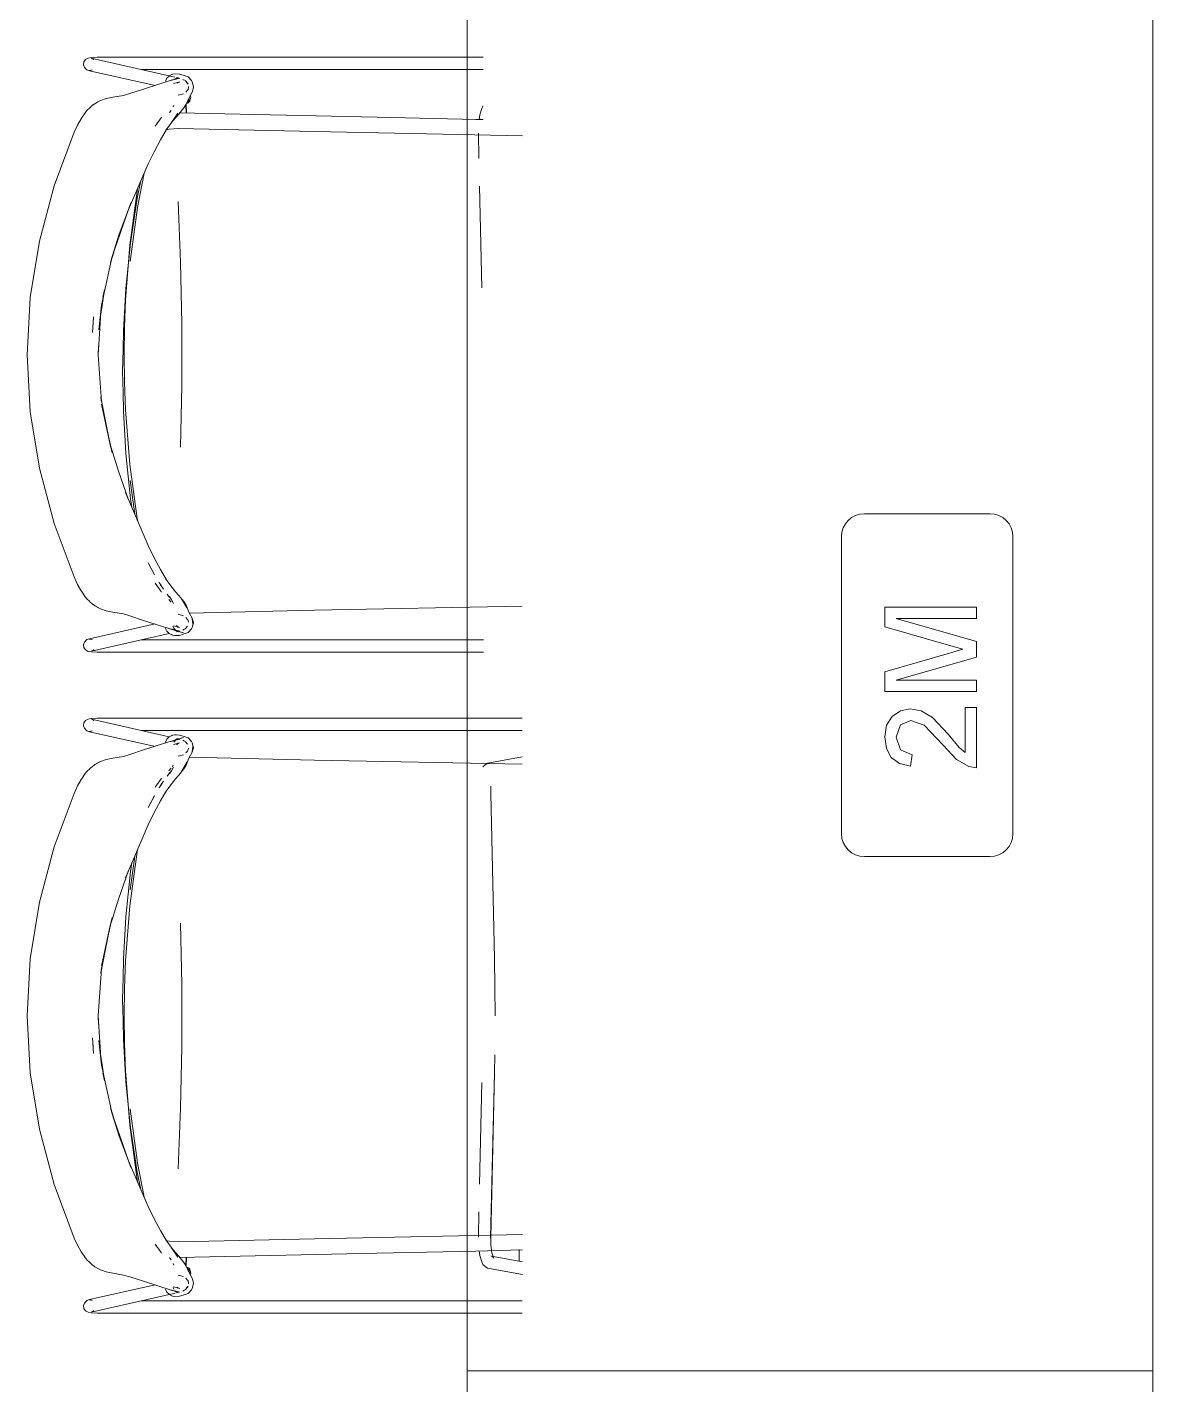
# Model space of a CAD drawing. Header units: millimetres. Extents: x 155927 to 317870, y -36033 to 97293.
# Drawn here: x 207681 to 208666, y 20995 to 22183 of the extents above; entities that cross this region are included whole.
import ezdxf

# ---------------------------------------------------------------- set-up
doc = ezdxf.new("R2010")
doc.units = ezdxf.units.MM
doc.header["$MEASUREMENT"] = 0
doc.layers.add('G-IMPT', color=8, linetype='CONTINUOUS', lineweight=9)
doc.layers.add('I-FURN', color=8, linetype='CONTINUOUS', lineweight=9)

msp = doc.modelspace()

# ---------------------------------------------------------------- linework, layer by layer
at = {"layer": 'G-IMPT'}
for p, q in [((207734.8, 22156.2), (207732.5, 22155)), ((207737.3, 22156.6), (207734.8, 22156.2)), ((207742.5, 22156.9), (207737.3, 22156.6)), ((207810.5, 22139.6), (207737.5, 22156)), ((207737.5, 22156), (207739.7, 22155)), ((207749.7, 22157), (207742.5, 22156.9)), ((207749.7, 22157), (207756, 22157.1)), ((208080.3, 22157.1), (207756, 22157.1)), ((207730.6, 22150.2), (207731, 22152.9)), ((207730.6, 22150.2), (207731.4, 22148.1)), ((207732.5, 22155), (207731, 22152.9)), ((207731.7, 22147.8), (207731.4, 22148.1)), ((207731.7, 22147.8), (207733.5, 22145.9)), ((207733.5, 22145.9), (207733.2, 22146.2)), ((207736, 22145.1), (207733.5, 22145.9)), ((207738.3, 22145.9), (207735.7, 22145.4)), ((207738, 22145.7), (207735.7, 22145.4)), ((207736, 22145.1), (207793.5, 22132.3)), ((207739.5, 22155.2), (207739.7, 22155)), ((208080.3, 22146.2), (207781, 22146.2)), ((207795.7, 22133), (207783.2, 22129.1)), ((207807.5, 22136.8), (207795.7, 22133)), ((207802.4, 22136.2), (207803.6, 22138.6)), ((207802.4, 22136.1), (207803.6, 22138.6)), ((207803.5, 22138.4), (207802.4, 22136.1)), ((207802.4, 22136.2), (207802.4, 22136.1)), ((207803.5, 22138.4), (207803.6, 22138.6)), ((207805.5, 22140.5), (207803.6, 22138.6)), ((207805.5, 22140.5), (207805.7, 22140.7)), ((207808.6, 22142.1), (207805.7, 22140.7)), ((207814.9, 22138.6), (207806.8, 22136.6)), ((207812.6, 22138.4), (207806.8, 22136.6)), ((207807.5, 22136.8), (207814.9, 22138.6)), ((207808.9, 22142.2), (207808.6, 22142.1)), ((207808.9, 22142.2), (207810.6, 22142.5)), ((207814.9, 22135.4), (207809.4, 22133.9)), ((207810.4, 22137.7), (207813.5, 22139.2)), ((207810.4, 22137.7), (207812.6, 22138.4)), ((207814.7, 22142.2), (207810.6, 22142.5)), ((207811.5, 22137.9), (207813.5, 22139.2)), ((207813.9, 22138.8), (207812, 22139.2)), ((207812.5, 22134.2), (207813.6, 22135.2)), ((207812.5, 22134.2), (207813.1, 22134.9)), ((207814.9, 22135.4), (207812.8, 22134.5)), ((207813.6, 22135.2), (207812.8, 22134.5)), ((207814.7, 22142.2), (207817.9, 22141.3)), ((207817.5, 22137.6), (207819.1, 22136.8)), ((207822.1, 22139.9), (207817.9, 22141.3)), ((207817.9, 22137.3), (207819.1, 22136.8)), ((207821.9, 22133.9), (207819.7, 22136.5)), ((207820.9, 22134.9), (207822.1, 22133.3)), ((207820.9, 22134.9), (207821.3, 22134.4)), ((207822.1, 22133.3), (207821.3, 22134.4)), ((207822.1, 22139.9), (207825.2, 22136.6)), ((207825.2, 22136.6), (207825.7, 22135.3)), ((207825.7, 22135.3), (207826.9, 22131.1)), ((207745.4, 22119.1), (207750.4, 22120.9)), ((207756.4, 22122), (207750.4, 22120.9)), ((207756.4, 22122), (207765.6, 22123.6)), ((207765.6, 22123.6), (207771.3, 22125.3)), ((207783.2, 22129.1), (207771.3, 22125.3)), ((207818.2, 22125), (207813.5, 22123.7)), ((207821.8, 22128.2), (207820.2, 22126.4)), ((207820.4, 22115.8), (207822.6, 22120.6)), ((207826, 22127), (207821.6, 22118.6)), ((207822.6, 22120.6), (207821.6, 22118.6)), ((207821.8, 22128.2), (207822.1, 22128.8)), ((207822.1, 22128.8), (207822.5, 22130.8)), ((207822.6, 22131.4), (207822.5, 22130.8)), ((207826, 22127), (207826.9, 22131.1)), ((207728.8, 22103.5), (207732.2, 22108.4)), ((207732.2, 22108.4), (207733.9, 22110.5)), ((207735.8, 22112.3), (207733.9, 22110.5)), ((207738.2, 22114.6), (207735.8, 22112.3)), ((207740.2, 22116.1), (207738.2, 22114.6)), ((207740.2, 22116.1), (207740.6, 22116.3)), ((207740.6, 22116.3), (207743.2, 22117.9)), ((207745.4, 22119.1), (207743.2, 22117.9)), ((207805.9, 22108.3), (207806.3, 22108.8)), ((207807.3, 22110.4), (207806.3, 22108.8)), ((207809, 22113.6), (207809.6, 22115)), ((207818.5, 22112.7), (207814.2, 22107.2)), ((207820.4, 22115.8), (207818.5, 22112.7)), ((207820.2, 22115.4), (207820.5, 22108.1)), ((207820.2, 22115.4), (207820.6, 22108.1)), ((207820.9, 22108.1), (207820.6, 22116.1)), ((208077.4, 22106.6), (208079.3, 22112.2)), ((208079.3, 22112.2), (208080.2, 22114.3)), ((207722.6, 22091.3), (207725.5, 22097.6)), ((207725.5, 22097.6), (207728.6, 22103.2)), ((207728.8, 22103.5), (207728.6, 22103.2)), ((207798.5, 22103.9), (207793.3, 22096.6)), ((207798.9, 22104.4), (207798.5, 22103.9)), ((207808.2, 22100.3), (207802.8, 22093)), ((207813.3, 22108.1), (207807.7, 22099.8)), ((207811.3, 22104), (207807.7, 22099.8)), ((207813.3, 22108.1), (207808.2, 22100.3)), ((207811.3, 22104), (207814.2, 22107.2)), ((207814.5, 22108.2), (207987.5, 22104.4)), ((208074, 22102.6), (207987.5, 22104.4)), ((208080.3, 22102.4), (208074, 22102.6)), ((208076.9, 22102.5), (208077.4, 22106.6)), ((207705, 22044.4), (207722.6, 22091.3)), ((207792.5, 22074.3), (207797.9, 22084.7)), ((207797.9, 22084.7), (207803.3, 22093.7)), ((207802.7, 22093.5), (207805.6, 22094.1)), ((207802.8, 22093), (207803.3, 22093.7)), ((207805.6, 22094.1), (207814, 22094.6)), ((207814, 22094.6), (207932.8, 22091.9)), ((208114.9, 22088.2), (207932.8, 22091.9)), ((208076.2, 22090.6), (208076.7, 22068.4)), ((207792.5, 22074.3), (207787.2, 22063.7)), ((207769.9, 22023.7), (207787.1, 22063.7)), ((207783.1, 22054.3), (207787.1, 22063.7)), ((207783.1, 22054.3), (207787.2, 22063.7)), ((207777.9, 22025.4), (207783.6, 22055.6)), ((207783.6, 22055.6), (207777.9, 22025.5)), ((207692, 21996), (207705, 22044.4)), ((207771.3, 21992.6), (207777.6, 22039.9)), ((207777.6, 22039.9), (207778.2, 22043.1)), ((207777.7, 22033.6), (207780.7, 22048.7)), ((208077.2, 22044.1), (208079.3, 21955.2)), ((207772.1, 22029.5), (207769.9, 22023.7)), ((207772.1, 22029.5), (207770, 22023.7)), ((207771.4, 21978.2), (207777.9, 22025.5)), ((207777.9, 22025.4), (207771.4, 21978.2)), ((207777.7, 22033.6), (207771.8, 21994.4)), ((207813.5, 22030.8), (207815.6, 21977.6)), ((207769.9, 22023.7), (207755.8, 21982.6)), ((207769.9, 22023.7), (207761.9, 22002.2)), ((207770, 22023.7), (207761.9, 22002.2)), ((207755.8, 21982.6), (207761.9, 22002.2)), ((207761.9, 22002.2), (207756, 21982.5)), ((207692, 21996), (207683.9, 21946.6)), ((207767.4, 21944.8), (207771.3, 21992.6)), ((207771.8, 21994.4), (207767.7, 21954.7)), ((207746.5, 21940.1), (207755.8, 21982.6)), ((207755.8, 21982.6), (207754.4, 21977.3)), ((207754.4, 21977.3), (207756, 21982.5)), ((207816.6, 21923.7), (207815.6, 21977.6)), ((207767.7, 21954.7), (207765.6, 21917.6)), ((207681.3, 21896.7), (207683.9, 21946.6)), ((207749, 21953.8), (207746.9, 21939.7)), ((207749, 21953.8), (207747.7, 21946.7)), ((207767.4, 21944.8), (207766.5, 21920.8)), ((207743.5, 21896.7), (207745.8, 21933.6)), ((207746.5, 21940.1), (207744.2, 21918.4)), ((207746.5, 21940.1), (207745.3, 21928.7)), ((207746.9, 21939.7), (207745.3, 21928.7)), ((207745.8, 21933.6), (207745.3, 21928.7)), ((207739.3, 21929.8), (207738.6, 21916.2)), ((207738.8, 21920.1), (207739.3, 21929.8)), ((207744.2, 21918.4), (207745.3, 21928.7)), ((207766.5, 21920.8), (207766.1, 21896.7)), ((207816.6, 21923.7), (207816.6, 21869.6)), ((207765.6, 21917.6), (207765.3, 21901.3)), ((207681.3, 21896.7), (207683.9, 21846.8)), ((207743.5, 21896.7), (207743.7, 21904.1)), ((207743.6, 21896.7), (207743.7, 21904.1)), ((207746, 21859.7), (207743.6, 21896.7)), ((207765.3, 21901.3), (207764.9, 21882.4)), ((207766.1, 21896.7), (207766.5, 21872.6)), ((207765.3, 21863.6), (207764.9, 21882.4)), ((207767.4, 21848.5), (207766.5, 21872.6)), ((207745.8, 21859.7), (207746.9, 21853.3)), ((207745.8, 21859.7), (207746.2, 21856.2)), ((207746, 21859.7), (207746.3, 21855.6)), ((207765.3, 21863.6), (207765.6, 21847.3)), ((207815.6, 21815.7), (207816.6, 21869.6)), ((207755.8, 21810.8), (207746.5, 21853.3)), ((207753.9, 21817.8), (207746.5, 21853.3)), ((207746.9, 21853.3), (207753.9, 21817.8)), ((207767.7, 21810.2), (207765.6, 21847.3)), ((207771.3, 21800.7), (207767.4, 21848.5)), ((207692, 21797.4), (207683.9, 21846.8)), ((207755.8, 21810.8), (207753.9, 21817.8)), ((207753.9, 21817.8), (207756.2, 21810.9)), ((207761.4, 21794.7), (207756.2, 21810.9)), ((207767.7, 21810.2), (207771.8, 21770.5)), ((207771.3, 21800.7), (207777.6, 21753.4)), ((207705, 21748.9), (207692, 21797.4)), ((207761.4, 21794.7), (207769.9, 21769.6)), ((207769.9, 21769.6), (207767.3, 21776)), ((207787.2, 21729.6), (207767.3, 21776)), ((207775.5, 21757), (207771.4, 21786.7)), ((207775.5, 21757), (207771.4, 21786.7)), ((207773, 21762.9), (207771.8, 21770.5)), ((207777.6, 21753.4), (207778.1, 21750.8)), ((207705, 21748.9), (207722.5, 21702.2)), ((207787.2, 21729.6), (207792.5, 21719)), ((207792.5, 21719), (207797.9, 21708.6)), ((207792.7, 21704.2), (207787.2, 21714.6)), ((207787.2, 21714.6), (207792.2, 21705.2)), ((207792.7, 21704.2), (207792.2, 21705.2)), ((207803.3, 21699.6), (207797.9, 21708.6)), ((207722.5, 21702.2), (207725.5, 21695.7)), ((207728.6, 21690.1), (207725.5, 21695.7)), ((207793.3, 21696.8), (207798.5, 21689.5)), ((207800.7, 21691.5), (207796.8, 21697.4)), ((207796.8, 21697.4), (207798, 21695.4)), ((207800.7, 21691.5), (207798, 21695.4)), ((207808.2, 21693.1), (207802.8, 21700.4)), ((207803.3, 21699.6), (207802.8, 21700.4)), ((207808.2, 21693.1), (207811.3, 21689.3)), ((207728.6, 21690.1), (207728.8, 21689.8)), ((207732.2, 21684.9), (207728.8, 21689.8)), ((207732.2, 21684.9), (207733.9, 21682.8)), ((207735.8, 21681), (207733.9, 21682.8)), ((207735.8, 21681), (207736.3, 21680.5)), ((207798.9, 21689), (207798.5, 21689.5)), ((207804.3, 21686.7), (207804, 21687.2)), ((207806, 21684.2), (207804, 21687.2)), ((207804.3, 21686.7), (207806, 21684.2)), ((207807.5, 21680), (207805.4, 21682.4)), ((207807.6, 21682.3), (207805.9, 21685.1)), ((207806.3, 21684.5), (207805.9, 21685.1)), ((207807.6, 21682.3), (207806.3, 21684.5)), ((207807.6, 21682.3), (207807.3, 21682.9)), ((207809.3, 21679.1), (207807.3, 21682.9)), ((207807.6, 21682.3), (207809.3, 21679.1)), ((207814.2, 21686.1), (207811.3, 21689.3)), ((207818.5, 21680.7), (207814.2, 21686.1)), ((207818.7, 21679.4), (207816.4, 21683.1)), ((207816.4, 21683.1), (207821.2, 21674.8)), ((207738.2, 21678.8), (207736.3, 21680.5)), ((207740.2, 21677.3), (207738.2, 21678.8)), ((207744.4, 21674.8), (207740.2, 21677.3)), ((207740.2, 21677.3), (207740.6, 21677)), ((207740.2, 21677.3), (207745.4, 21674.3)), ((207740.6, 21677), (207743.2, 21675.5)), ((207743.2, 21675.5), (207745.4, 21674.3)), ((207744.4, 21674.8), (207745.4, 21674.3)), ((207750.4, 21672.5), (207745.4, 21674.3)), ((207756.4, 21671.4), (207750.4, 21672.5)), ((207765.6, 21669.8), (207756.4, 21671.4)), ((207765.6, 21669.8), (207771.3, 21668.1)), ((207818.3, 21668.3), (207813.5, 21669.7)), ((207820.4, 21677.6), (207818.5, 21680.7)), ((207818.7, 21679.4), (207821.2, 21674.8)), ((207820.4, 21677.6), (207822.9, 21671.5)), ((207825.9, 21665.5), (207822.9, 21671.5)), ((207823.4, 21670.5), (207932.8, 21673)), ((207932.8, 21673), (208114.6, 21676.7)), ((207793.3, 21661.1), (207736, 21648.2)), ((207771.3, 21668.1), (207783.2, 21664.2)), ((207783.2, 21664.2), (207804.4, 21657.5)), ((207802.4, 21657.2), (207802.4, 21657.3)), ((207802.4, 21657.2), (207803.5, 21654.9)), ((207812.6, 21654.9), (207804.4, 21657.5)), ((207808.8, 21659.1), (207809.8, 21657.3)), ((207814.8, 21657.9), (207809.4, 21659.5)), ((207811.5, 21655.4), (207809.8, 21657.3)), ((207813.6, 21658.1), (207812.1, 21659.6)), ((207812.1, 21659.6), (207813, 21658.5)), ((207813.6, 21658.1), (207812.4, 21659.1)), ((207814.8, 21657.9), (207812.4, 21659.1)), ((207821.7, 21659.1), (207819.7, 21656.8)), ((207821.8, 21665.1), (207820.3, 21666.7)), ((207821.8, 21665.1), (207822.3, 21664.1)), ((207822.5, 21662.6), (207822.3, 21664.1)), ((207825.7, 21658), (207825.2, 21656.7)), ((207826.9, 21662.2), (207825.6, 21665.9)), ((207826.4, 21660.9), (207825.6, 21665.9)), ((207826.9, 21662.2), (207825.7, 21658)), ((207826.4, 21660.9), (207825.9, 21665.5)), ((207731.4, 21645.2), (207730.6, 21643.1)), ((207731.4, 21645.2), (207733.2, 21647.1)), ((207733.5, 21647.4), (207733.2, 21647.1)), ((207736, 21648.2), (207733.5, 21647.4)), ((207738.3, 21647.5), (207735.7, 21647.9)), ((207738, 21647.6), (207735.7, 21647.9)), ((207737.6, 21637.3), (207805.7, 21652.7)), ((207781, 21647.1), (208080.6, 21647.1)), ((207803.5, 21654.9), (207803.6, 21654.7)), ((207805.7, 21652.6), (207803.6, 21654.7)), ((207803.9, 21654.5), (207805.5, 21652.8)), ((207803.9, 21654.5), (207805.7, 21652.6)), ((207808.9, 21651.2), (207805.5, 21652.8)), ((207805.5, 21652.8), (207808.6, 21651.2)), ((207805.5, 21652.8), (207805.7, 21652.6)), ((207808.9, 21651.2), (207805.7, 21652.6)), ((207814.9, 21654.7), (207806.8, 21656.8)), ((207806.8, 21656.8), (207808.1, 21656.5)), ((207814.9, 21654.7), (207808.1, 21656.5)), ((207808.9, 21651.2), (207808.6, 21651.2)), ((207808.9, 21651.2), (207810.6, 21650.9)), ((207813.5, 21654.1), (207810.4, 21655.6)), ((207818.2, 21653.3), (207810.4, 21655.6)), ((207811.9, 21651), (207810.6, 21650.9)), ((207813.5, 21654.1), (207811.5, 21655.4)), ((207814.7, 21651.1), (207811.9, 21651)), ((207812, 21654.1), (207813.9, 21654.5)), ((207818.2, 21653.3), (207812.6, 21654.9)), ((207817.9, 21652.1), (207814.7, 21651.1)), ((207819.1, 21656.5), (207817.5, 21655.7)), ((207817.9, 21656), (207819.1, 21656.5)), ((207817.9, 21652.1), (207822.1, 21653.5)), ((207825.2, 21656.7), (207822.1, 21653.5)), ((207731, 21640.4), (207730.6, 21643.1)), ((207732.5, 21638.3), (207731, 21640.4)), ((207734.8, 21637.1), (207732.5, 21638.3)), ((207734.8, 21637.1), (207737.3, 21636.7)), ((207737.3, 21636.7), (207742.5, 21636.5)), ((207737.6, 21637.3), (207739.7, 21638.4)), ((207739.7, 21638.4), (207739.5, 21638.2)), ((207742.5, 21636.5), (207749.7, 21636.3)), ((207756, 21636.3), (207749.7, 21636.3)), ((208080.6, 21636.3), (207756, 21636.3)), ((207731, 21574.6), (207730.6, 21571.9)), ((207732.5, 21576.7), (207731, 21574.6)), ((207734.8, 21577.9), (207732.5, 21576.7)), ((207734.8, 21577.9), (207737.3, 21578.3)), ((207737.3, 21578.3), (207742.5, 21578.5)), ((207737.6, 21577.7), (207805.7, 21562.3)), ((207737.6, 21577.7), (207739.7, 21576.6)), ((207739.7, 21576.6), (207739.5, 21576.8)), ((207742.5, 21578.5), (207749.7, 21578.7)), ((207756, 21578.7), (207749.7, 21578.7)), ((208114.6, 21578.7), (207756, 21578.7)), ((207731.4, 21569.8), (207730.6, 21571.9)), ((207731.4, 21569.8), (207733.2, 21567.9)), ((207733.5, 21567.6), (207733.2, 21567.9)), ((207736, 21566.8), (207733.5, 21567.6)), ((207738.3, 21567.5), (207735.7, 21567.1)), ((207738, 21567.4), (207735.7, 21567.1)), ((207792.2, 21554.2), (207736, 21566.8)), ((207781, 21567.9), (208114.6, 21567.9)), ((207805.7, 21562.4), (207803.6, 21560.3)), ((207803.9, 21560.5), (207805.7, 21562.4)), ((207803.9, 21560.5), (207805.5, 21562.2)), ((207808.9, 21563.9), (207805.5, 21562.2)), ((207805.5, 21562.2), (207808.6, 21563.8)), ((207805.5, 21562.2), (207805.7, 21562.4)), ((207808.9, 21563.9), (207805.7, 21562.4)), ((207808.9, 21563.9), (207808.6, 21563.8)), ((207808.9, 21563.9), (207810.6, 21564.1)), ((207811.9, 21564), (207810.6, 21564.1)), ((207814.7, 21563.9), (207811.9, 21564)), ((207817.9, 21562.9), (207814.7, 21563.9)), ((207817.9, 21562.9), (207822.1, 21561.5)), ((207771.3, 21546.9), (207783.2, 21550.8)), ((207783.2, 21550.8), (207804.4, 21557.5)), ((207802.4, 21557.8), (207803.5, 21560.1)), ((207802.4, 21557.8), (207802.4, 21557.7)), ((207803.5, 21560.1), (207803.6, 21560.3)), ((207812.6, 21560.1), (207804.4, 21557.5)), ((207814.9, 21560.3), (207806.8, 21558.2)), ((207806.8, 21558.2), (207808.1, 21558.5)), ((207814.9, 21560.3), (207808.1, 21558.5)), ((207814.8, 21557.1), (207809.4, 21555.5)), ((207811.5, 21559.6), (207809.8, 21557.7)), ((207818.2, 21561.7), (207810.4, 21559.4)), ((207813.5, 21560.9), (207810.4, 21559.4)), ((207813.5, 21560.9), (207811.5, 21559.6)), ((207812, 21560.9), (207813.9, 21560.5)), ((207813.6, 21556.9), (207812.1, 21555.4)), ((207812.1, 21555.4), (207813, 21556.5)), ((207814.8, 21557.1), (207812.4, 21555.9)), ((207813.6, 21556.9), (207812.4, 21555.9)), ((207818.2, 21561.7), (207812.6, 21560.1)), ((207819.1, 21558.5), (207817.5, 21559.3)), ((207817.9, 21559), (207819.1, 21558.5)), ((207821.7, 21555.9), (207819.7, 21558.2)), ((207821.8, 21549.9), (207822.3, 21550.9)), ((207825.2, 21558.3), (207822.1, 21561.5)), ((207822.5, 21552.4), (207822.3, 21550.9)), ((207825.7, 21557), (207825.2, 21558.3)), ((207826.4, 21554.1), (207825.6, 21549.1)), ((207826.9, 21552.8), (207825.6, 21549.1)), ((207826.9, 21552.8), (207825.7, 21557)), ((207826.4, 21554.1), (207825.9, 21549.5)), ((207740.2, 21537.8), (207745.4, 21540.7)), ((207744.4, 21540.2), (207740.2, 21537.8)), ((207740.6, 21538), (207743.2, 21539.5)), ((207743.2, 21539.5), (207745.4, 21540.7)), ((207744.4, 21540.2), (207745.4, 21540.7)), ((207750.4, 21542.5), (207745.4, 21540.7)), ((207756.4, 21543.6), (207750.4, 21542.5)), ((207765.6, 21545.2), (207756.4, 21543.6)), ((207765.6, 21545.2), (207771.3, 21546.9)), ((207818.3, 21546.7), (207813.5, 21545.4)), ((207816.4, 21532), (207821.2, 21540.3)), ((207818.7, 21535.6), (207821.2, 21540.3)), ((207821.8, 21549.9), (207820.3, 21548.3)), ((207820.4, 21537.4), (207822.9, 21543.5)), ((207825.9, 21549.5), (207822.9, 21543.5)), ((207823.4, 21544.5), (207932.8, 21542)), ((207932.8, 21542), (208114.6, 21538.3)), ((208082.3, 21537.9), (208084.4, 21539.4)), ((208114.6, 21544.7), (208084.4, 21539.4)), ((207732.2, 21530.1), (207728.8, 21525.2)), ((207732.2, 21530.1), (207733.9, 21532.2)), ((207735.8, 21534), (207733.9, 21532.2)), ((207735.8, 21534), (207736.3, 21534.5)), ((207738.2, 21536.2), (207736.3, 21534.5)), ((207740.2, 21537.8), (207738.2, 21536.2)), ((207740.2, 21537.8), (207740.6, 21538)), ((207806, 21530.8), (207804, 21527.8)), ((207804.3, 21528.3), (207804, 21527.8)), ((207804.3, 21528.3), (207806, 21530.8)), ((207807.5, 21535), (207805.4, 21532.6)), ((207807.6, 21532.7), (207805.9, 21529.9)), ((207806.3, 21530.5), (207805.9, 21529.9)), ((207807.6, 21532.7), (207806.3, 21530.5)), ((207809.3, 21535.9), (207807.3, 21532.1)), ((207807.6, 21532.7), (207807.3, 21532.1)), ((207807.6, 21532.7), (207809.3, 21535.9)), ((207808.4, 21536.2), (207809.1, 21537.4)), ((207814.2, 21528.9), (207811.3, 21525.7)), ((207818.5, 21534.3), (207814.2, 21528.9)), ((207818.7, 21535.6), (207816.4, 21532)), ((207820.4, 21537.4), (207818.5, 21534.3)), ((208080.2, 21536), (208082.3, 21537.9)), ((207722.5, 21512.8), (207725.5, 21519.3)), ((207728.6, 21524.9), (207725.5, 21519.3)), ((207728.6, 21524.9), (207728.8, 21525.2)), ((207793.3, 21518.2), (207798.5, 21525.5)), ((207800.7, 21523.5), (207796.8, 21517.6)), ((207796.8, 21517.6), (207798, 21519.6)), ((207803.3, 21515.4), (207797.9, 21506.4)), ((207800.7, 21523.5), (207798, 21519.6)), ((207798.9, 21526), (207798.5, 21525.5)), ((207808.2, 21521.9), (207802.8, 21514.6)), ((207803.3, 21515.4), (207802.8, 21514.6)), ((207808.2, 21521.9), (207811.3, 21525.7)), ((208087.1, 21512.6), (208087.2, 21519)), ((207705, 21466.1), (207722.5, 21512.8)), ((207792.7, 21510.8), (207787.2, 21500.4)), ((207787.2, 21500.4), (207792.2, 21509.8)), ((207792.7, 21510.8), (207792.2, 21509.8)), ((207792.5, 21496), (207797.9, 21506.4)), ((208087.1, 21512.6), (208090.3, 21368.3)), ((207787.2, 21485.4), (207792.5, 21496)), ((207787.2, 21485.4), (207767.3, 21439)), ((207705, 21466.1), (207692, 21417.6)), ((207771.3, 21414.3), (207777.6, 21461.6)), ((207775.5, 21458), (207771.4, 21428.3)), ((207775.5, 21458), (207771.4, 21428.3)), ((207777.6, 21461.6), (207778.1, 21464.2)), ((207761.4, 21420.3), (207769.9, 21445.4)), ((207769.9, 21445.4), (207767.3, 21439)), ((207767.7, 21404.8), (207771.8, 21444.5)), ((207773, 21452.1), (207771.8, 21444.5)), ((207761.4, 21420.3), (207756.2, 21404.1)), ((207692, 21417.6), (207683.9, 21368.2)), ((207771.3, 21414.3), (207767.4, 21366.5)), ((207755.8, 21404.2), (207746.5, 21361.7)), ((207753.9, 21397.2), (207746.5, 21361.7)), ((207746.9, 21361.7), (207753.9, 21397.2)), ((207755.8, 21404.2), (207753.9, 21397.2)), ((207753.9, 21397.2), (207756.2, 21404.1)), ((207767.7, 21404.8), (207765.6, 21367.7)), ((207815.6, 21399.3), (207816.6, 21345.4)), ((207681.3, 21318.3), (207683.9, 21368.2)), ((207745.8, 21355.3), (207746.9, 21361.7)), ((207746, 21355.3), (207746.4, 21360.6)), ((207765.3, 21351.4), (207765.6, 21367.7)), ((207767.4, 21366.5), (207766.5, 21342.4)), ((208090.3, 21368.3), (208090.7, 21343.4)), ((207746, 21355.3), (207743.6, 21318.3)), ((207745.8, 21355.3), (207746.2, 21358.8)), ((207765.3, 21351.4), (207764.9, 21332.6)), ((207766.1, 21318.3), (207766.5, 21342.4)), ((207816.6, 21291.3), (207816.6, 21345.4)), ((208090.7, 21343.4), (208090.9, 21318.3)), ((207765.3, 21313.7), (207764.9, 21332.6)), ((207681.3, 21318.3), (207683.9, 21268.4)), ((207743.5, 21318.3), (207745.8, 21281.4)), ((207743.5, 21318.3), (207743.7, 21310.9)), ((207743.6, 21318.3), (207743.7, 21310.9)), ((207765.6, 21297.4), (207765.3, 21313.7)), ((207766.5, 21294.2), (207766.1, 21318.3)), ((207739.3, 21285.2), (207738.6, 21298.8)), ((207738.8, 21295.4), (207739.3, 21285.2)), ((207746.5, 21275), (207744.2, 21296.6)), ((207744.2, 21296.6), (207745.3, 21286.3)), ((207767.7, 21260.4), (207765.6, 21297.4)), ((207767.4, 21270.2), (207766.5, 21294.2)), ((207816.6, 21291.3), (207815.6, 21237.4)), ((207745.8, 21281.4), (207745.3, 21286.3)), ((207746.5, 21275), (207745.3, 21286.3)), ((207746.9, 21275.3), (207745.3, 21286.3)), ((208090.4, 21268.4), (208090.6, 21284.2)), ((207692, 21219), (207683.9, 21268.4)), ((207746.5, 21275), (207755.8, 21232.4)), ((207749, 21261.2), (207746.9, 21275.3)), ((207749, 21261.2), (207747.7, 21268.3)), ((207767.4, 21270.2), (207771.3, 21222.4)), ((208086.9, 21124.3), (208090.3, 21268.2)), ((208087.1, 21124.1), (208090.3, 21268.2)), ((207771.8, 21220.6), (207767.7, 21260.4)), ((208077.2, 21170.9), (208079.3, 21259.8)), ((207755.8, 21232.4), (207754.4, 21237.7)), ((207754.4, 21237.7), (207756, 21232.5)), ((207769.9, 21191.3), (207755.8, 21232.4)), ((207755.8, 21232.4), (207761.9, 21212.8)), ((207761.9, 21212.8), (207756, 21232.5)), ((207777.9, 21189.6), (207771.4, 21236.8)), ((207771.4, 21236.8), (207777.9, 21189.5)), ((207813.5, 21184.2), (207815.6, 21237.4)), ((207692, 21219), (207705, 21170.6)), ((207771.3, 21222.4), (207777.6, 21175.1)), ((207777.7, 21181.4), (207771.8, 21220.6)), ((207769.9, 21191.3), (207761.9, 21212.8)), ((207770, 21191.3), (207761.9, 21212.8)), ((207772.1, 21185.5), (207769.9, 21191.3)), ((207769.9, 21191.3), (207787.1, 21151.3)), ((207772.1, 21185.5), (207770, 21191.3)), ((207777.9, 21189.6), (207783.6, 21159.4)), ((207783.6, 21159.4), (207777.9, 21189.5)), ((207705, 21170.6), (207722.6, 21123.7)), ((207777.6, 21175.1), (207778.2, 21171.9)), ((207777.7, 21181.4), (207780.7, 21166.3)), ((207783.1, 21160.7), (207787.1, 21151.3)), ((207783.1, 21160.7), (207787.2, 21151.3)), ((207792.5, 21140.7), (207787.2, 21151.3)), ((208076.2, 21124.4), (208076.7, 21146.6)), ((207792.5, 21140.7), (207797.9, 21130.3)), ((207722.6, 21123.7), (207725.5, 21117.4)), ((207797.9, 21130.3), (207803.3, 21121.3)), ((207814, 21120.4), (207932.8, 21123.1)), ((208114.9, 21126.8), (207932.8, 21123.1)), ((208087.1, 21124.1), (208087.2, 21117.7)), ((207725.5, 21117.4), (207728.6, 21111.8)), ((207728.8, 21111.5), (207728.6, 21111.8)), ((207728.8, 21111.5), (207732.2, 21106.6)), ((207798.5, 21111.1), (207793.3, 21118.4)), ((207798.9, 21110.6), (207798.5, 21111.1)), ((207802.7, 21121.5), (207805.6, 21120.9)), ((207808.2, 21114.7), (207802.8, 21122.1)), ((207802.8, 21122.1), (207803.3, 21121.3)), ((207805.6, 21120.9), (207814, 21120.4)), ((207813.3, 21106.9), (207807.7, 21115.2)), ((207811.3, 21111), (207807.7, 21115.2)), ((207813.3, 21106.9), (207808.2, 21114.7)), ((207811.3, 21111), (207814.2, 21107.8)), ((207814.5, 21106.8), (207987.5, 21110.6)), ((208074, 21112.4), (207987.5, 21110.6)), ((208114.9, 21113.3), (208074, 21112.4)), ((208076.9, 21112.5), (208077.4, 21108.4)), ((208087.2, 21117.7), (208088.1, 21110.8)), ((208088.1, 21110.8), (208089.6, 21106.2)), ((208112, 21103.5), (208112, 21113.6)), ((207732.2, 21106.6), (207733.9, 21104.5)), ((207735.8, 21102.7), (207733.9, 21104.5)), ((207738.2, 21100.4), (207735.8, 21102.7)), ((207740.2, 21098.9), (207738.2, 21100.4)), ((207740.2, 21098.9), (207740.6, 21098.7)), ((207740.6, 21098.7), (207743.2, 21097.1)), ((207805.9, 21106.7), (207806.3, 21106.2)), ((207807.3, 21104.6), (207806.3, 21106.2)), ((207809, 21101.4), (207809.6, 21100)), ((207818.5, 21102.3), (207814.2, 21107.8)), ((207820.4, 21099.2), (207818.5, 21102.3)), ((207820.2, 21099.6), (207820.6, 21106.9)), ((207820.2, 21099.6), (207820.5, 21105.9)), ((207820.4, 21099.2), (207822.6, 21094.4)), ((207820.9, 21106.9), (207820.6, 21098.9)), ((208077.4, 21108.4), (208079.3, 21102.8)), ((208079.3, 21102.8), (208080.2, 21100.7)), ((208082.3, 21098.8), (208080.2, 21100.7)), ((208084.3, 21097.3), (208082.3, 21098.8)), ((208087.6, 21107.8), (208089.5, 21106.8)), ((208087.6, 21107.8), (208114.9, 21103)), ((208089.5, 21106.8), (208088.2, 21108.1)), ((208089.6, 21106.2), (208088.2, 21108.1)), ((207745.4, 21095.9), (207743.2, 21097.1)), ((207745.4, 21095.9), (207750.4, 21094.1)), ((207756.4, 21093), (207750.4, 21094.1)), ((207756.4, 21093), (207765.6, 21091.4)), ((207765.6, 21091.4), (207771.3, 21089.7)), ((207783.2, 21085.9), (207771.3, 21089.7)), ((207818.2, 21090), (207813.5, 21091.3)), ((207821.8, 21086.8), (207820.2, 21088.6)), ((207826, 21088), (207821.6, 21096.4)), ((207822.6, 21094.4), (207821.6, 21096.4)), ((207821.8, 21086.8), (207822.1, 21086.2)), ((207826, 21088), (207826.9, 21083.9)), ((208084.3, 21097.3), (208114.9, 21091.9)), ((207736, 21069.9), (207793.5, 21082.7)), ((207811, 21075.6), (207737.5, 21059)), ((207795.7, 21082), (207783.2, 21085.9)), ((207807.5, 21078.2), (207795.7, 21082)), ((207802.4, 21078.8), (207802.4, 21078.9)), ((207803.5, 21076.6), (207802.4, 21078.9)), ((207802.4, 21078.9), (207803.6, 21076.4)), ((207802.4, 21078.8), (207803.6, 21076.4)), ((207803.5, 21076.6), (207803.6, 21076.4)), ((207805.5, 21074.5), (207803.6, 21076.4)), ((207812.6, 21076.6), (207806.8, 21078.4)), ((207814.9, 21076.4), (207806.8, 21078.4)), ((207807.5, 21078.2), (207814.9, 21076.4)), ((207809, 21080.4), (207809.8, 21078.9)), ((207814.9, 21079.6), (207809.4, 21081.1)), ((207810.4, 21077.3), (207812.6, 21076.6)), ((207810.4, 21077.3), (207813.5, 21075.8)), ((207811.5, 21077.1), (207811, 21077.6)), ((207811.5, 21077.1), (207813.5, 21075.8)), ((207813.9, 21076.2), (207812, 21075.8)), ((207812.5, 21080.8), (207813.6, 21079.8)), ((207812.5, 21080.8), (207813.1, 21080.1)), ((207814.9, 21079.6), (207812.8, 21080.5)), ((207813.6, 21079.8), (207812.8, 21080.5)), ((207817.5, 21077.4), (207819.1, 21078.2)), ((207817.9, 21077.7), (207819.1, 21078.2)), ((207822.1, 21075.1), (207817.9, 21073.8)), ((207821.9, 21081.1), (207819.7, 21078.5)), ((207820.9, 21080.1), (207822.1, 21081.7)), ((207820.9, 21080.1), (207821.3, 21080.6)), ((207822.1, 21081.7), (207821.3, 21080.6)), ((207822.1, 21086.2), (207822.5, 21084.2)), ((207822.1, 21075.1), (207825.2, 21078.4)), ((207822.6, 21083.6), (207822.5, 21084.2)), ((207825.2, 21078.4), (207825.7, 21079.7)), ((207825.7, 21079.7), (207826.9, 21083.9)), ((207730.6, 21064.8), (207731.4, 21066.9)), ((207730.6, 21064.8), (207731, 21062.1)), ((207731.7, 21067.2), (207731.4, 21066.9)), ((207731.7, 21067.2), (207733.5, 21069.1)), ((207733.5, 21069.1), (207733.2, 21068.8)), ((207736, 21069.9), (207733.5, 21069.1)), ((207738.3, 21069.1), (207735.7, 21069.6)), ((207738, 21069.3), (207735.7, 21069.6)), ((208114.6, 21068.8), (207781, 21068.8)), ((207805.5, 21074.5), (207805.7, 21074.3)), ((207808.6, 21072.9), (207805.7, 21074.3)), ((207808.9, 21072.8), (207808.6, 21072.9)), ((207808.9, 21072.8), (207810.6, 21072.5)), ((207814.7, 21072.8), (207810.6, 21072.5)), ((207814.7, 21072.8), (207817.9, 21073.8)), ((207732.5, 21060), (207731, 21062.1)), ((207734.8, 21058.8), (207732.5, 21060)), ((207737.3, 21058.4), (207734.8, 21058.8)), ((207742.5, 21058.1), (207737.3, 21058.4)), ((207737.5, 21059), (207739.7, 21060)), ((207739.5, 21059.8), (207739.7, 21060)), ((207749.7, 21058), (207742.5, 21058.1)), ((207749.7, 21058), (207756, 21057.9)), ((208114.6, 21057.9), (207756, 21057.9))]:
    msp.add_line(p, q, dxfattribs=at)
at = {"layer": 'I-FURN'}
for p, q in [((208066.5, 22207.6), (208066.5, 21007.6)), ((208666.5, 21007.6), (208666.5, 22207.6)), ((207821.9, 22116.9), (207824.5, 22121.9)), ((207821.9, 22116.9), (207822.6, 22120.7)), ((207824.5, 22121.9), (207822.9, 22117.7)), ((207824.5, 22121.9), (207823.6, 22118.6)), ((207823.9, 22123.5), (207824.5, 22121.9)), ((207824.5, 22121.9), (207824.1, 22119.6)), ((207824.4, 22120.8), (207824.1, 22119.6)), ((207824.5, 22121.9), (207824.4, 22120.8)), ((207821.9, 22116.9), (207820.7, 22116.7)), ((207821.9, 22116.9), (207821.6, 22118.3)), ((207821.9, 22116.9), (207821.7, 22118.6)), ((207821.9, 22116.9), (207822.1, 22119.5)), ((207821.9, 22116.9), (207821.9, 22118.9)), ((207821.9, 22116.9), (207822.9, 22117.7)), ((207822.9, 22117.7), (207823.6, 22118.6)), ((207824.1, 22119.6), (207823.6, 22118.6)), ((208524, 21757.5), (208414, 21757.5)), ((208394, 21737.5), (208394, 21477.5)), ((208544, 21477.5), (208544, 21737.5)), ((208512.2, 21675.9), (208431.8, 21675.9)), ((208431.8, 21675.9), (208431.8, 21658.7)), ((208512.2, 21665.9), (208512.2, 21675.9)), ((208431.8, 21658.7), (208487.5, 21642.5)), ((208512.2, 21645.7), (208441.9, 21665.9)), ((208441.9, 21665.9), (208512.2, 21665.9)), ((208512.2, 21632.1), (208512.2, 21645.7)), ((208488.5, 21635.6), (208431.8, 21619.1)), ((208487.5, 21642.5), (208500.3, 21638.9)), ((208500.3, 21638.9), (208488.5, 21635.6)), ((208441.9, 21611.9), (208512.2, 21632.1)), ((208431.8, 21619.1), (208431.8, 21601.9)), ((208512.2, 21611.9), (208441.9, 21611.9)), ((208512.2, 21601.9), (208512.2, 21611.9)), ((208431.8, 21601.9), (208512.2, 21601.9)), ((208454.2, 21586.8), (208445.5, 21585.1)), ((208463.8, 21585), (208454.2, 21586.8)), ((208502.1, 21588), (208502.1, 21548.6)), ((208512.2, 21588), (208502.1, 21588)), ((208512.2, 21535.3), (208512.2, 21588)), ((208438.3, 21580.2), (208433.4, 21572.4)), ((208445.5, 21585.1), (208438.3, 21580.2)), ((208445.6, 21572.7), (208454.8, 21576.7)), ((208454.8, 21576.7), (208466.2, 21572.4)), ((208473.6, 21579.1), (208463.8, 21585)), ((208487.4, 21564.7), (208473.6, 21579.1)), ((208433.4, 21572.4), (208431.8, 21562.2)), ((208431.8, 21562.2), (208433.3, 21552.1)), ((208441.9, 21562), (208445.6, 21572.7)), ((208445.5, 21550.8), (208441.9, 21562)), ((208466.2, 21572.4), (208483, 21555.1)), ((208497, 21553.1), (208487.4, 21564.7)), ((208433.3, 21552.1), (208437.6, 21544.3)), ((208455.7, 21546.6), (208445.5, 21550.8)), ((208483, 21555.1), (208494.6, 21542.5)), ((208502.1, 21548.6), (208497, 21553.1)), ((208437.6, 21544.3), (208444.7, 21539)), ((208444.7, 21539), (208454.4, 21536.6)), ((208454.4, 21536.6), (208455.7, 21546.6)), ((208494.6, 21542.5), (208505.3, 21536.4)), ((208505.3, 21536.4), (208512.2, 21535.3)), ((208414, 21457.5), (208524, 21457.5)), ((207821.9, 21098.1), (207820.7, 21098.3)), ((207821.9, 21098.1), (207821.6, 21096.7)), ((207821.9, 21098.1), (207821.7, 21096.4)), ((207821.9, 21098.1), (207822.9, 21097.3)), ((207821.9, 21098.1), (207822.6, 21094.3)), ((207821.9, 21098.1), (207824.5, 21093.1)), ((207821.9, 21098.1), (207822.1, 21095.5)), ((207821.9, 21098.1), (207821.9, 21096.1)), ((207822.9, 21097.3), (207823.6, 21096.4)), ((207824.5, 21093.1), (207822.9, 21097.3)), ((207824.1, 21095.4), (207823.6, 21096.4)), ((207824.5, 21093.1), (207823.6, 21096.4)), ((207823.9, 21091.5), (207824.5, 21093.1)), ((207824.4, 21094.2), (207824.1, 21095.4)), ((207824.5, 21093.1), (207824.1, 21095.4)), ((207824.5, 21093.1), (207824.4, 21094.2)), ((208066.5, 21007.6), (208666.5, 21007.6)), ((208066.5, 21007.5), (208066.5, 19807.4)), ((208666.5, 21007.5), (208066.5, 21007.5)), ((208666.5, 19807.4), (208666.5, 21007.5))]:
    msp.add_line(p, q, dxfattribs=at)
for centre, start, end in [((208414, 21737.5), 90, 180), ((208524, 21737.5), 0, 90), ((208414, 21477.5), 180, 270), ((208524, 21477.5), 270, 0)]:
    msp.add_arc(centre, 20, start, end, dxfattribs=at)

doc.saveas('drawing.dxf')
